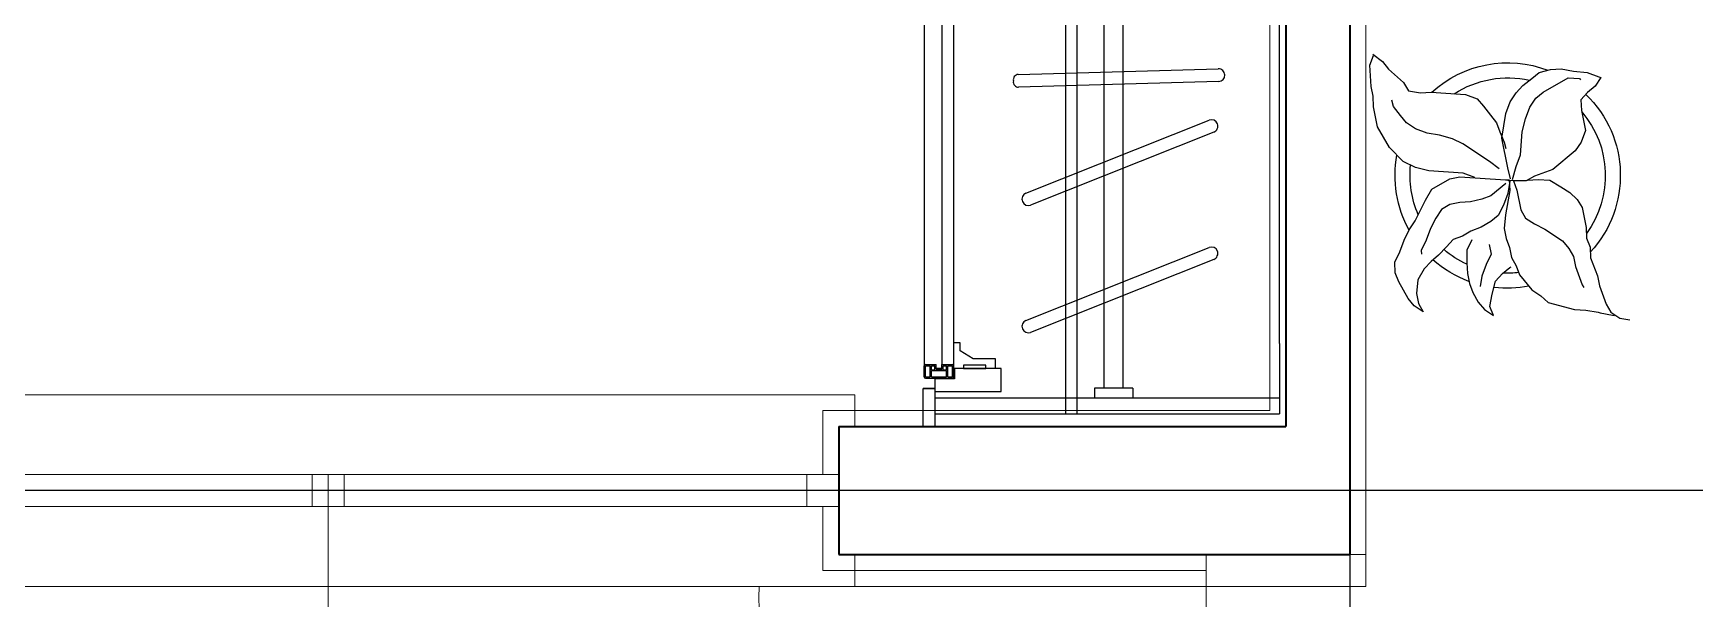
# Model space of a CAD drawing. Header units: inches. Extents: x -7543 to -822, y 102837 to 190349.
# Drawn here: x -829.9971 to -829.945, y 102836.809 to 102836.8267 of the extents above; entities that cross this region are included whole.
import ezdxf

# ---------------------------------------------------------------- set-up
doc = ezdxf.new("R2010")
doc.units = ezdxf.units.IN
doc.header["$MEASUREMENT"] = 0
doc.linetypes.add('DASHDOTX2', pattern=[2, 1, -0.5, 0, -0.5])
for name, color, linetype, lineweight in [('AKS', 1, 'Continuous', 25), ('BİTKİ', 96, 'Continuous', 25), ('İZ DÜŞÜM', 253, 'Continuous', 20), ('SIVA', 150, 'Continuous', 15)]:
    doc.layers.add(name, color=color, linetype=linetype, lineweight=lineweight)
for name, color, linetype, lineweight, true_color in [('DUVAR', 7, 'Continuous', 35, 0xfc4642), ('KAPI', 7, 'Continuous', 18, 0xffb360), ('PENCERE', 7, 'Continuous', 18, 0xffb360), ('TEFRİŞ', 7, 'Continuous', 25, 0x78462c)]:
    doc.layers.add(name, color=color, linetype=linetype, lineweight=lineweight, true_color=true_color)

msp = doc.modelspace()

# ---------------------------------------------------------------- linework, layer by layer
at = {"layer": 'AKS', "linetype": 'DASHDOTX2', "ltscale": 10}
for p, q in [((-829.9558199212353, 102837.241780972), (-829.9558199212353, 102836.7293249838)), ((-829.7205326753192, 102836.8124307916), (-830.0911364701894, 102836.8124307916))]:
    msp.add_line(p, q, dxfattribs=at)
at = {"layer": 'BİTKİ'}
for p, q in [((-829.955193031291, 102836.8257459288), (-829.9550760638826, 102836.826043094)), ((-829.9551008943113, 102836.8260863184), (-829.954797288909, 102836.8258582686)), ((-829.9551545753001, 102836.8250780628), (-829.955193031291, 102836.8257459288)), ((-829.954797288909, 102836.8258582686), (-829.9546050358733, 102836.8256237402)), ((-829.9546050358733, 102836.8256237402), (-829.9541339848256, 102836.8252043802)), ((-829.9501189419327, 102836.8253259897), (-829.9498842295859, 102836.825518329)), ((-829.9498842295859, 102836.825518329), (-829.9495317408567, 102836.8256058215)), ((-829.9495317408567, 102836.8256058215), (-829.9491976899842, 102836.8256252339)), ((-829.9491976899842, 102836.8256252339), (-829.9488139698486, 102836.825558183)), ((-829.9488139698486, 102836.825558183), (-829.9483869814279, 102836.8255159877)), ((-829.9483869814279, 102836.8255159877), (-829.948021699149, 102836.8253808567)), ((-829.9550920978548, 102836.8247689843), (-829.9551545753001, 102836.8250780628)), ((-829.9541339848256, 102836.8252043802), (-829.9539849854425, 102836.8249450046)), ((-829.9539849854425, 102836.8249450046), (-829.953601265307, 102836.8248779536)), ((-829.953601265307, 102836.8248779536), (-829.9532672144344, 102836.8248973661)), ((-829.9532672144344, 102836.8248973661), (-829.9521905537193, 102836.824825901)), ((-829.9506067982559, 102836.8248732542), (-829.9503969163378, 102836.8251088179)), ((-829.9503969163378, 102836.8251088179), (-829.9501189419327, 102836.8253259897)), ((-829.9499939724096, 102836.8247078412), (-829.9497592516573, 102836.8249001658)), ((-829.9497592516573, 102836.8249001658), (-829.9489805981141, 102836.8253474666)), ((-829.9489805981141, 102836.8253474666), (-829.9486217168128, 102836.8253236546)), ((-829.9486217168128, 102836.8253236546), (-829.9485968779785, 102836.8252804156)), ((-829.9483733789039, 102836.8248913522), (-829.948583260822, 102836.8246557886)), ((-829.948138643519, 102836.8250836853), (-829.9483733789039, 102836.8248913522)), ((-829.9479535920294, 102836.8253624733), (-829.948138643519, 102836.8250836853)), ((-829.948021699149, 102836.8253808567), (-829.9479535920294, 102836.8253624733)), ((-829.9550728656566, 102836.8244350439), (-829.9550920978548, 102836.8247689843)), ((-829.9549478961336, 102836.8238168954), (-829.9550728656566, 102836.8244350439)), ((-829.954448017564, 102836.8244490216), (-829.9545041024372, 102836.8246467957)), ((-829.9542309256939, 102836.8241712542), (-829.954448017564, 102836.8244490216)), ((-829.9521905537193, 102836.824825901), (-829.9518252568079, 102836.8246907784)), ((-829.9518252568079, 102836.8246907784), (-829.9516329953664, 102836.8244562355)), ((-829.9516329953664, 102836.8244562355), (-829.951415911902, 102836.8241784827)), ((-829.9509272319721, 102836.8242292147), (-829.9507918497454, 102836.8245944661)), ((-829.9507918497454, 102836.8245944661), (-829.9506067982559, 102836.8248732542)), ((-829.9503144061258, 102836.8240638017), (-829.9501790238992, 102836.8244290531)), ((-829.9501790238992, 102836.8244290531), (-829.9499939724096, 102836.8247078412)), ((-829.948583260822, 102836.8246557886), (-829.9485640370294, 102836.8243218629)), ((-829.9540386580256, 102836.8239367343), (-829.9542309256939, 102836.8241712542)), ((-829.953759883052, 102836.8237519088), (-829.9540386580256, 102836.8239367343)), ((-829.951415911902, 102836.8241784827), (-829.951223635828, 102836.8239439481)), ((-829.951223635828, 102836.8239439481), (-829.9511179047302, 102836.8236597169)), ((-829.9510618282626, 102836.8234619575), (-829.9509272319721, 102836.8242292147)), ((-829.9504249579238, 102836.8236553258), (-829.9503144061258, 102836.8240638017)), ((-829.9485640370294, 102836.8243218629), (-829.9484390591008, 102836.8237036997)), ((-829.9545753892701, 102836.8231684418), (-829.9549478961336, 102836.8238168954)), ((-829.9533945861406, 102836.8236167862), (-829.953759883052, 102836.8237519088)), ((-829.953010866005, 102836.8235497353), (-829.9533945861406, 102836.8236167862)), ((-829.9526023070351, 102836.8234394453), (-829.953010866005, 102836.8235497353)), ((-829.9522802784088, 102836.8232794671), (-829.9526023070351, 102836.8234394453)), ((-829.9511179047302, 102836.8236597169), (-829.950987328571, 102836.8233322697)), ((-829.9508743728886, 102836.8225347158), (-829.9510618282626, 102836.8234619575)), ((-829.950987328571, 102836.8233322697), (-829.9509312436978, 102836.8231344956)), ((-829.9504730238708, 102836.8229377569), (-829.9504249579238, 102836.8236553258)), ((-829.9485744413273, 102836.8233384482), (-829.9487594928169, 102836.8230596602)), ((-829.9484390591008, 102836.8237036997), (-829.9485744413273, 102836.8233384482)), ((-829.9541476149134, 102836.8227242407), (-829.9545753892701, 102836.8231684418)), ((-829.9514439450822, 102836.8227249761), (-829.9522802784088, 102836.8232794671)), ((-829.9506084060973, 102836.8225725054), (-829.9504730238708, 102836.8229377569)), ((-829.9487594928169, 102836.8230596602), (-829.949463661301, 102836.8224826632)), ((-829.9537574791676, 102836.8225458791), (-829.9541476149134, 102836.8227242407)), ((-829.9533489286034, 102836.8224356038), (-829.9537574791676, 102836.8225458791)), ((-829.9522722678884, 102836.8223641387), (-829.9533489286034, 102836.8224356038)), ((-829.9519069709769, 102836.8222290162), (-829.9522722678884, 102836.8223641387)), ((-829.95114033968, 102836.8224969262), (-829.9514439450822, 102836.8227249761)), ((-829.9507870566091, 102836.8221823983), (-829.9508743728886, 102836.8225347158)), ((-829.9507189578953, 102836.8221640296), (-829.9506084060973, 102836.8225725054)), ((-829.949463661301, 102836.8224826632), (-829.950032432926, 102836.8222709261)), ((-829.9534522704495, 102836.8215137969), (-829.9532487957358, 102836.8218606566)), ((-829.9532487957358, 102836.8218606566), (-829.9526864250886, 102836.8221837127)), ((-829.9526864250886, 102836.8221837127), (-829.9523772130502, 102836.8222463642)), ((-829.9523772130502, 102836.8222463642), (-829.9509416626282, 102836.8221510726)), ((-829.9509352554237, 102836.8220397766), (-829.9514046885229, 102836.8216551127)), ((-829.9508110864692, 102836.8218236254), (-829.9509456743541, 102836.8210563535)), ((-829.9509416626282, 102836.8221510726), (-829.9508303102618, 102836.8221575511)), ((-829.950694119061, 102836.8221207906), (-829.9508735639145, 102836.8221327038)), ((-829.9508054798332, 102836.8221143267), (-829.9508727695727, 102836.8217306835)), ((-829.9508303102618, 102836.8221575511), (-829.9508110864692, 102836.8218236254)), ((-829.9502919841071, 102836.8221218259), (-829.950694119061, 102836.8221207906)), ((-829.950694119061, 102836.8221207906), (-829.9505883879631, 102836.8218365593)), ((-829.9505883879631, 102836.8218365593), (-829.9504634100344, 102836.8212183962)), ((-829.950032432926, 102836.8222709261), (-829.9502919841071, 102836.8221218259)), ((-829.9502487304544, 102836.8221466731), (-829.9499146649493, 102836.822166094)), ((-829.9499146649493, 102836.822166094), (-829.9495557752424, 102836.8221422674)), ((-829.9495557752424, 102836.8221422674), (-829.9492089077818, 102836.8219390502)), ((-829.9492089077818, 102836.8219390502), (-829.9489301328081, 102836.8217542247)), ((-829.9537727041655, 102836.8208697574), (-829.9534522704495, 102836.8215137969)), ((-829.9526848301783, 102836.821379695), (-829.9529443813594, 102836.8212305948)), ((-829.9523756097344, 102836.8214423319), (-829.9526848301783, 102836.821379695)), ((-829.9520415588618, 102836.8214617443), (-829.9523756097344, 102836.8214423319)), ((-829.9516890701326, 102836.8215492368), (-829.9520415588618, 102836.8214617443)), ((-829.9514046885229, 102836.8216551127), (-829.9516890701326, 102836.8215492368)), ((-829.951008160205, 102836.8213654466), (-829.9511683728603, 102836.8210434196)), ((-829.9508727695727, 102836.8217306835), (-829.951008160205, 102836.8213654466)), ((-829.9489301328081, 102836.8217542247), (-829.9486946114872, 102836.821544552)), ((-829.9486946114872, 102836.821544552), (-829.9485456121041, 102836.8212851764)), ((-829.9485456121041, 102836.8212851764), (-829.9484206488079, 102836.8206670048)), ((-829.9539577556551, 102836.8205909694), (-829.9537727041655, 102836.8208697574)), ((-829.953129432849, 102836.8209518067), (-829.9532896455041, 102836.8206297796)), ((-829.9529443813594, 102836.8212305948), (-829.953129432849, 102836.8209518067)), ((-829.9514030936127, 102836.8208510949), (-829.9517058984464, 102836.8206771475)), ((-829.9511683728603, 102836.8210434196), (-829.9514030936127, 102836.8208510949)), ((-829.9509456743541, 102836.8210563535), (-829.9509881274382, 102836.8206295089)), ((-829.9504634100344, 102836.8212183962), (-829.9503144106513, 102836.8209590206)), ((-829.9503144106513, 102836.8209590206), (-829.9500356356776, 102836.8207741951)), ((-829.9500356356776, 102836.8207741951), (-829.9497136070513, 102836.8206142169)), ((-829.9542533651693, 102836.8199036824), (-829.9541179829428, 102836.8202689339)), ((-829.9541179829428, 102836.8202689339), (-829.9539577556551, 102836.8205909694)), ((-829.9534250277306, 102836.8202645282), (-829.9535852487916, 102836.8199425158)), ((-829.9532896455041, 102836.8206297796), (-829.9534250277306, 102836.8202645282)), ((-829.952577481132, 102836.8202914398), (-829.9527873714559, 102836.8200558908)), ((-829.9522930995223, 102836.8203973157), (-829.952577481132, 102836.8202914398)), ((-829.9520335483413, 102836.8205464159), (-829.9522930995223, 102836.8203973157)), ((-829.9519959013246, 102836.8202805618), (-829.9521561223855, 102836.8199585494)), ((-829.9517058984464, 102836.8206771475), (-829.9520335483413, 102836.8205464159)), ((-829.9509881274382, 102836.8206295089), (-829.9509256415873, 102836.8203204158)), ((-829.9509256415873, 102836.8203204158), (-829.950819895857, 102836.820036193)), ((-829.9497136070513, 102836.8206142169), (-829.9491560486985, 102836.8202445513)), ((-829.9491560486985, 102836.8202445513), (-829.9489637810301, 102836.8200100314)), ((-829.9484206488079, 102836.8206670048), (-829.9484014250154, 102836.8203330791)), ((-829.9484014250154, 102836.8203330791), (-829.9482956708792, 102836.8200488416)), ((-829.9544135862302, 102836.81958167), (-829.9542533651693, 102836.8199036824)), ((-829.9535852487916, 102836.8199425158), (-829.9535788478138, 102836.8198311967)), ((-829.9530405216592, 102836.8197954715), (-829.9532752340059, 102836.8196031322)), ((-829.9527873714559, 102836.8200558908), (-829.9530405216592, 102836.8197954715)), ((-829.9521561223855, 102836.8199585494), (-829.9521553134114, 102836.8195565374)), ((-829.9513886821145, 102836.8198244475), (-829.9515488947696, 102836.8195024204)), ((-829.9514511595597, 102836.820133526), (-829.9513886821145, 102836.8198244475)), ((-829.950819895857, 102836.820036193), (-829.9507574184116, 102836.8197271145)), ((-829.9507574184116, 102836.8197271145), (-829.9506084106229, 102836.8194677243)), ((-829.9489637810301, 102836.8200100314), (-829.9488147732413, 102836.8197506411)), ((-829.9488147732413, 102836.8197506411), (-829.9487522957961, 102836.8194415627)), ((-829.9482956708792, 102836.8200488416), (-829.9482764470866, 102836.8197149159)), ((-829.9482764470866, 102836.8197149159), (-829.9480649702583, 102836.8191464619)), ((-829.9543943540319, 102836.8192477297), (-829.9544135862302, 102836.81958167)), ((-829.9542886083016, 102836.8189635068), (-829.9543943540319, 102836.8192477297)), ((-829.9534851243297, 102836.8193675832), (-829.9536885906376, 102836.8190207089)), ((-829.9532752340059, 102836.8196031322), (-829.9534851243297, 102836.8193675832)), ((-829.9521553134114, 102836.8195565374), (-829.9521360896188, 102836.8192226117)), ((-829.9521360896188, 102836.8192226117), (-829.9520736037679, 102836.8189135186)), ((-829.9515488947696, 102836.8195024204), (-829.9516842769963, 102836.819137169)), ((-829.9512508960034, 102836.8189836693), (-829.9510410056796, 102836.8192192183)), ((-829.9510410056796, 102836.8192192183), (-829.9508062787004, 102836.819411566)), ((-829.9508062787004, 102836.819411566), (-829.9507630250478, 102836.8194364132)), ((-829.9506084106229, 102836.8194677243), (-829.9505026648925, 102836.8191835015)), ((-829.9505026648925, 102836.8191835015), (-829.9501181588209, 102836.8187144448)), ((-829.9487522957961, 102836.8194415627), (-829.9485408189678, 102836.8188731086)), ((-829.9539906095354, 102836.8184447556), (-829.9542886083016, 102836.8189635068)), ((-829.9536885906376, 102836.8190207089), (-829.9537310583543, 102836.8185938559)), ((-829.9520736037679, 102836.8189135186), (-829.9519678580374, 102836.8186292958)), ((-829.9516842769963, 102836.819137169), (-829.9517331372849, 102836.8188216204)), ((-829.9513614393958, 102836.8185751788), (-829.9512508960034, 102836.8189836693)), ((-829.9501181588209, 102836.8187144448), (-829.9498393754416, 102836.8185296047)), ((-829.9485408189678, 102836.8188731086), (-829.9484911497049, 102836.8187866452)), ((-829.9480649702583, 102836.8191464619), (-829.9480024697749, 102836.8188373772)), ((-829.9480024697749, 102836.8188373772), (-829.9477909929465, 102836.8182689231)), ((-829.9537983480939, 102836.8182102127), (-829.9539906095354, 102836.8184447556)), ((-829.9535195731203, 102836.8180253872), (-829.9537983480939, 102836.8182102127)), ((-829.9537310583543, 102836.8185938559), (-829.9536685725034, 102836.8182847628)), ((-829.9536685725034, 102836.8182847628), (-829.9535195731203, 102836.8180253872)), ((-829.9519678580374, 102836.8186292958), (-829.95179401982, 102836.8183266812)), ((-829.95179401982, 102836.8183266812), (-829.9516017667843, 102836.8180921528)), ((-829.9514287229085, 102836.8181915586), (-829.9513614393958, 102836.8185751788)), ((-829.9513229918106, 102836.8179073273), (-829.9514287229085, 102836.8181915586)), ((-829.9498393754416, 102836.8185296047), (-829.9496038541206, 102836.818319932)), ((-829.9496038541206, 102836.818319932), (-829.9487867445866, 102836.8180993667)), ((-829.9477909929465, 102836.8182689231), (-829.9476419851577, 102836.8180095329)), ((-829.9516017667843, 102836.8180921528), (-829.9513229918106, 102836.8179073273)), ((-829.9487867445866, 102836.8180993667), (-829.9484278632854, 102836.8180755547)), ((-829.9484278632854, 102836.8180755547), (-829.9480441431499, 102836.8180085038)), ((-829.9480441431499, 102836.8180085038), (-829.947976044436, 102836.817990135)), ((-829.947976044436, 102836.817990135), (-829.9475923243006, 102836.8179230841)), ((-829.9476419851577, 102836.8180095329), (-829.9473632101841, 102836.8178247074)), ((-829.9475923243006, 102836.8179230841), (-829.9475242318135, 102836.8179046923)), ((-829.9473632101841, 102836.8178247074), (-829.9470475825356, 102836.8177760482))]:
    msp.add_line(p, q, dxfattribs=at)
at = {"layer": 'DUVAR'}
for p, q in [((-829.9578199212352, 102836.8864307916), (-829.9578199212352, 102836.8144307916)), ((-829.9558199212353, 102836.8864307916), (-829.9558199212353, 102836.8104307916)), ((-829.9718199212352, 102836.8144307916), (-829.9578199212353, 102836.8144307916)), ((-829.9718199212352, 102836.8144307916), (-829.9718199212352, 102836.8104307916)), ((-829.9718199212352, 102836.8104307916), (-829.9558199212353, 102836.8104307916))]:
    msp.add_line(p, q, dxfattribs=at)
at = {"layer": 'İZ DÜŞÜM'}
for p, q in [((-829.9960879309974, 102836.8094307916), (-829.9960879309974, 102836.8094187661)), ((-829.9933379309974, 102836.8094307916), (-829.9933379309974, 102836.8094187661)), ((-829.9823379309973, 102836.8094307916), (-829.9823379309973, 102836.8094187661)), ((-829.9795879309974, 102836.8094307916), (-829.9795879309974, 102836.8094187661)), ((-829.9768379309974, 102836.8094307916), (-829.9768379309974, 102836.8094187661))]:
    msp.add_line(p, q, dxfattribs=at)
at = {"layer": 'KAPI'}
for p, q in [((-829.9603199212353, 102836.8104307916), (-829.9603199212353, 102836.8094307916)), ((-829.9553199212353, 102836.8104307916), (-829.9603199212353, 102836.8104307916)), ((-829.9553199212353, 102836.8104307916), (-829.9553199212353, 102836.8094307916)), ((-829.9603199212353, 102836.8094307916), (-829.9743199212353, 102836.8094307916)), ((-829.9553199212353, 102836.8094307916), (-829.9603199212353, 102836.8094307916)), ((-829.9603199212353, 102836.8086307916), (-829.9603199212353, 102836.8094307916))]:
    msp.add_line(p, q, dxfattribs=at)
msp.add_arc((-829.9607199212353, 102836.8090307916), 0.01360588108135596, 178.3153156342386, 271.6846843212896, dxfattribs=at)
at = {"layer": 'PENCERE'}
for p, q in [((-829.9713199212352, 102836.8154307916), (-830.0043199212353, 102836.8154307916)), ((-829.9713199212352, 102836.8144307916), (-829.9713199212352, 102836.8154307916)), ((-830.0038199212353, 102836.8129307916), (-829.9718199212352, 102836.8129307916)), ((-829.9883199212353, 102836.8119307916), (-829.9883199212353, 102836.8129307916)), ((-829.9878199212353, 102836.8119307916), (-829.9878199212353, 102836.8129307916)), ((-829.9873199212353, 102836.8119307916), (-829.9873199212353, 102836.8129307916)), ((-829.9728199212353, 102836.8119307916), (-829.9728199212353, 102836.8129307916)), ((-830.0028199212353, 102836.8124307916), (-829.9883199212353, 102836.8124307916)), ((-829.9873199212353, 102836.8124307916), (-829.9728199212353, 102836.8124307916)), ((-830.0038199212353, 102836.8119307916), (-829.9718199212352, 102836.8119307916)), ((-829.9878199212353, 102836.8027138281), (-829.9878199212353, 102836.8119307916)), ((-829.9713199212352, 102836.8104307916), (-829.9713199212352, 102836.8094307916)), ((-829.9713199212352, 102836.8094307916), (-830.0043199212353, 102836.8094307916))]:
    msp.add_line(p, q, dxfattribs=at)
at = {"layer": 'SIVA'}
for p, q in [((-829.9583199212352, 102836.8859307916), (-829.9583199212352, 102836.8149307916)), ((-829.9553199212353, 102836.8104307916), (-829.9553199212353, 102836.8859307916)), ((-829.9583199212352, 102836.8149307916), (-829.9723199212352, 102836.8149307916)), ((-829.9723199212352, 102836.8149307916), (-829.9723199212352, 102836.8129307916)), ((-829.9723199212352, 102836.8119307916), (-829.9723199212352, 102836.8099307916)), ((-829.9723199212352, 102836.8099307916), (-829.9603199212353, 102836.8099307916))]:
    msp.add_line(p, q, dxfattribs=at)
at = {"layer": 'TEFRİŞ'}
for p, q in [((-829.9578199212353, 102836.8674307916), (-829.9578199212353, 102836.8144307916)), ((-829.9647148332353, 102836.8148307916), (-829.9647148332352, 102836.8586885889)), ((-829.9643548332353, 102836.8148307916), (-829.9643548332352, 102836.8586885889)), ((-829.9635148332353, 102836.8156307916), (-829.9635148332353, 102836.8586885889)), ((-829.9629148332353, 102836.8156307916), (-829.9629148332352, 102836.8586885889)), ((-829.9691525623673, 102836.8379292352), (-829.9691525623674, 102836.8159922963)), ((-829.9686001143666, 102836.8369884423), (-829.9686001143659, 102836.8163747603)), ((-829.968217650366, 102836.8163322643), (-829.968217650366, 102836.8368397063)), ((-829.9662020412458, 102836.8254540375), (-829.9599390561335, 102836.8256328096)), ((-829.9599296470743, 102836.8252329203), (-829.9661926321864, 102836.8250541482)), ((-829.9659614325201, 102836.8217371066), (-829.9602249905084, 102836.8240220576)), ((-829.9600784141364, 102836.8236498811), (-829.9658148561482, 102836.8213649301)), ((-829.9659614325201, 102836.8177528966), (-829.9602249905084, 102836.8200378476)), ((-829.9600784141364, 102836.8196656711), (-829.9658148561482, 102836.8173807201)), ((-829.9680199212353, 102836.8170507924), (-829.9682199212352, 102836.8170507924)), ((-829.9680199212353, 102836.8168007924), (-829.9680199212353, 102836.8170507924)), ((-829.9676199212353, 102836.8165507924), (-829.9680199212353, 102836.8168007924)), ((-829.9580199212353, 102836.8170307916), (-829.9580199212353, 102836.8148307916)), ((-829.969152562366, 102836.8159922963), (-829.969152562366, 102836.8163322643)), ((-829.969152562366, 102836.8159922963), (-829.969152562366, 102836.8163322643)), ((-829.9691100663659, 102836.8163747603), (-829.968770098366, 102836.8163747603)), ((-829.969110066366, 102836.8163322643), (-829.968961330366, 102836.8163322643)), ((-829.9691100663659, 102836.8159922963), (-829.969110066366, 102836.8163322643)), ((-829.969110066366, 102836.8163322643), (-829.968961330366, 102836.8163322643)), ((-829.9691100663659, 102836.8159922963), (-829.969110066366, 102836.8163322643)), ((-829.968961330366, 102836.8159922963), (-829.968961330366, 102836.8163322643)), ((-829.968961330366, 102836.8159922963), (-829.968961330366, 102836.8163322643)), ((-829.968918834366, 102836.8163322643), (-829.968812594366, 102836.8163322643)), ((-829.968918834366, 102836.8162047763), (-829.968918834366, 102836.8163322643)), ((-829.968918834366, 102836.8162047763), (-829.968812594366, 102836.8162047763)), ((-829.9689188343659, 102836.8161835283), (-829.968451378366, 102836.8161835283)), ((-829.968918834366, 102836.8159922963), (-829.9689188343659, 102836.8161835283)), ((-829.968812594366, 102836.8161835283), (-829.968812594366, 102836.8163322643)), ((-829.968770098366, 102836.8162260243), (-829.968770098366, 102836.8163747603)), ((-829.968770098366, 102836.8162605091), (-829.968600114366, 102836.8162605091)), ((-829.968770098366, 102836.8162260243), (-829.968600114366, 102836.8162260243)), ((-829.9686001143659, 102836.8163747603), (-829.968260146366, 102836.8163747603)), ((-829.968600114366, 102836.8162260243), (-829.9686001143659, 102836.8163747603)), ((-829.9685576183659, 102836.8163322643), (-829.968451378366, 102836.8163322643)), ((-829.968557618366, 102836.8161835283), (-829.9685576183659, 102836.8163322643)), ((-829.9685576183659, 102836.8162047763), (-829.968451378366, 102836.8162047763)), ((-829.968451378366, 102836.8162047763), (-829.968451378366, 102836.8163322643)), ((-829.968451378366, 102836.8159922963), (-829.968451378366, 102836.8161835283)), ((-829.968408882366, 102836.8163322643), (-829.968260146366, 102836.8163322643)), ((-829.968408882366, 102836.8159922963), (-829.968408882366, 102836.8163322643)), ((-829.968260146366, 102836.8159922963), (-829.968260146366, 102836.8163322643)), ((-829.9669199212353, 102836.8162507924), (-829.9682199212352, 102836.8162507924)), ((-829.968217650366, 102836.8159922963), (-829.968217650366, 102836.8163322643)), ((-829.9667399212353, 102836.8162507916), (-829.9681999212353, 102836.8162507916)), ((-829.9681999212353, 102836.8162507916), (-829.9681999212353, 102836.8159307916)), ((-829.9672199212353, 102836.8163507924), (-829.9679199212353, 102836.8163507924)), ((-829.9679199212353, 102836.8163507924), (-829.9679199212353, 102836.8162507924)), ((-829.9679199212353, 102836.8162507924), (-829.9672199212353, 102836.8162507924)), ((-829.9669199212353, 102836.8165507924), (-829.9676199212353, 102836.8165507924)), ((-829.9672199212353, 102836.8162507924), (-829.9672199212353, 102836.8163507924)), ((-829.9669199212353, 102836.8162507924), (-829.9669199212353, 102836.8165507924)), ((-829.9667399212353, 102836.8155307916), (-829.9667399212353, 102836.8162507916)), ((-829.9691799212353, 102836.8156307916), (-829.9688199212353, 102836.8156307916)), ((-829.9691100663659, 102836.8159922963), (-829.968961330366, 102836.8159922963)), ((-829.9691100663659, 102836.8159922963), (-829.968961330366, 102836.8159922963)), ((-829.969110066366, 102836.8159498003), (-829.968260146366, 102836.8159498003)), ((-829.969003826366, 102836.8159498003), (-829.968366386366, 102836.8159498003)), ((-829.968918834366, 102836.8159922963), (-829.968451378366, 102836.8159922963)), ((-829.9681999212353, 102836.8159307916), (-829.9688199212353, 102836.8159307916)), ((-829.9688199212353, 102836.8159307916), (-829.9688199212353, 102836.8155307916)), ((-829.9688199212353, 102836.8155307916), (-829.9667399212353, 102836.8155307916)), ((-829.968408882366, 102836.8159922963), (-829.968260146366, 102836.8159922963)), ((-829.9638148332353, 102836.8156307916), (-829.9638148332352, 102836.8153307916)), ((-829.9626148332352, 102836.8156307916), (-829.9638148332353, 102836.8156307916)), ((-829.9626148332352, 102836.8156307916), (-829.9626148332352, 102836.8153307916)), ((-829.9688199212353, 102836.8153307916), (-829.9580199212353, 102836.8153307916)), ((-829.9688199212353, 102836.8148307916), (-829.9580199212353, 102836.8148307916)), ((-829.9578199212353, 102836.8144307916), (-829.9688199212353, 102836.8144307916))]:
    msp.add_line(p, q, dxfattribs=at)
msp.add_lwpolyline([(-829.9580199212353, 102836.8170307916), (-829.9580199212353, 102836.8669307916), (-829.9688199212352, 102836.8669307916)], dxfattribs=at)
msp.add_lwpolyline([(-829.9688199212353, 102836.8156219986), (-829.9688199212353, 102836.8144307916), (-829.9691857793878, 102836.8144307916), (-829.9691857793878, 102836.8156219986)], close=True, dxfattribs=at)
for centre, radius, start, end in [((-829.9661908231641, 102836.8252843232), 0.0001700846383642633, 93.78173870985228, 191.852750372437), ((-829.9599343516039, 102836.825432865), 0.0002000000000008991, 1.347872720849037, 91.34787276993552), ((-829.9599343516039, 102836.825432865), 0.0002000000000001545, 271.3478727699356, 1.347872720849037), ((-829.9661909433705, 102836.8252226181), 0.0001684784114812132, 170.8573026100192, 269.4256614557951), ((-829.9601517023225, 102836.8238359694), 0.0002000000000002697, 21.49628695537314, 111.4962869105457), ((-829.9601517023225, 102836.8238359694), 0.0002000000000006801, 291.4962869105457, 21.49628695537314), ((-829.9658881443341, 102836.8215510183), 0.0002000000000002697, 111.4962869105457, 201.4962869553732), ((-829.9658881443341, 102836.8215510183), 0.0001999999999993261, 201.4962869553732, 291.4962869105457), ((-829.9601517023225, 102836.8198517594), 0.0002000000000002697, 21.49628695537314, 111.4962869105457), ((-829.9601517023225, 102836.8198517594), 0.0002000000000006801, 291.4962869105457, 21.49628695537314), ((-829.9658881443341, 102836.8175668083), 0.0002000000000002697, 111.4962869105457, 201.4962869553732), ((-829.9658881443341, 102836.8175668083), 0.0001999999999993261, 201.4962869553732, 291.4962869105457), ((-829.9691100663659, 102836.8163322643), 4.2496e-05, 90, 180), ((-829.9691100663659, 102836.8163322643), 4.2496e-05, 90, 180), ((-829.968260146366, 102836.8163322643), 4.2496e-05, 0, 90), ((-829.9691100663659, 102836.8159922963), 4.2496e-05, 180, 270), ((-829.9691100663659, 102836.8159922963), 4.2496e-05, 180, 270), ((-829.968260146366, 102836.8159922963), 4.2496e-05, 270, 0)]:
    msp.add_arc(centre, radius, start, end, dxfattribs=at)
at = {"layer": 'TEFRİŞ', "extrusion": (0, 0, -0.9999999999999999)}
msp.add_ellipse((-829.9508744389658, 102836.8222898951), major_axis=(0.002494843755478142, 0.002494843755478143), ratio=0.999999999999841, start_param=-1.524985048583973, end_param=-0.4201263567568554, dxfattribs=at)
at = {"layer": 'TEFRİŞ', "extrusion": (0, 0, -1)}
for major_axis, ratio, start_param, end_param in [((-0.002162203489881869, 0.002162203489881868), 0.9999999999997847, 0.20655283855439, 1.011023576045682), ((-0.002494843755479543, 0.002494843755479542), 0.9999999999996956, 1.551987505036574, 3.103599312319655), ((-0.002162203489881913, 0.002162203489881913), 0.9999999999993866, 1.645744009366634, 2.989646608377534), ((0.002494843755481042, 0.002494843755481042), 0.9999999999994029, 3.421837429593201, 4.109012983091544), ((0.002162203489883394, 0.002162203489883394), 0.9999999999992677, 3.514601906229426, 4.034405498276153), ((0.002494843755479888, 0.002494843755479888), 0.9999999999963016, 2.70680741607011, 3.082127329383344), ((-0.002162203489924807, 0.002162203489924806), 0.9999999999996901, 3.813473954844105, 3.974950804947655), ((-0.00249484375548168, 0.002494843755481679), 0.9999999999982329, 3.737191076120722, 4.049008703035472)]:
    msp.add_ellipse((-829.9508744389658, 102836.8222898951), major_axis=major_axis, ratio=ratio, start_param=start_param, end_param=end_param, dxfattribs=at)
at = {"layer": 'TEFRİŞ', "extrusion": (0, 0, -0.9999999999999998)}
msp.add_ellipse((-829.9508744389658, 102836.8222898951), major_axis=(-0.002162203489889786, 0.002162203489889786), ratio=0.9999999999966392, start_param=4.358289249536307, end_param=4.637531562598701, dxfattribs=at)

doc.saveas('drawing.dxf')
